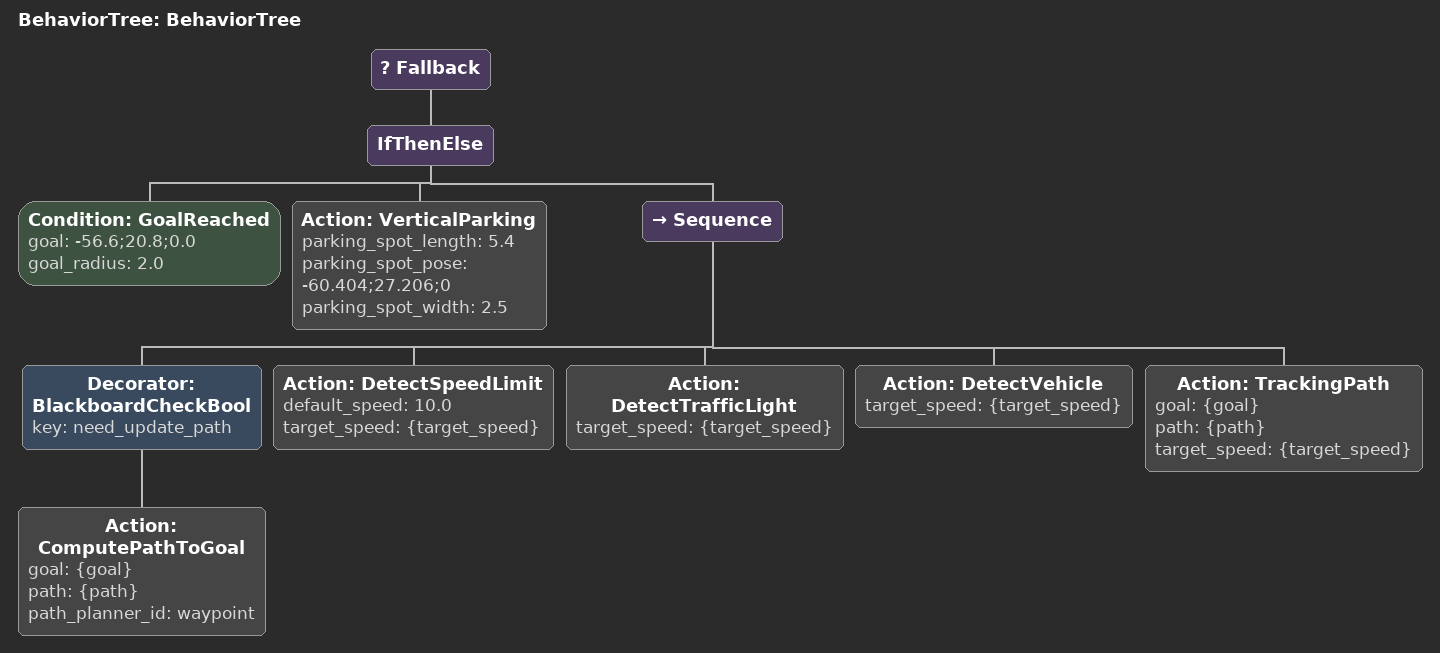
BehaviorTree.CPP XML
<?xml version="1.0"?>
<root main_tree_to_execute="BehaviorTree">
    <BehaviorTree ID="BehaviorTree">
        <Fallback>
            <IfThenElse>
                <Condition ID="GoalReached" goal="-56.6;20.8;0.0" goal_radius="2.0"/>
                <Action ID="VerticalParking" parking_spot_length="5.4" parking_spot_pose="-60.404;27.206;0" parking_spot_width="2.5"/>
                <Sequence>
                    <Decorator ID="BlackboardCheckBool" key="need_update_path">
                        <Action ID="ComputePathToGoal" goal="{goal}" path="{path}" path_planner_id="waypoint"/>
                    </Decorator>
                    <Action ID="DetectSpeedLimit" default_speed="10.0" target_speed="{target_speed}"/>
                    <Action ID="DetectTrafficLight" target_speed="{target_speed}"/>
                    <Action ID="DetectVehicle" target_speed="{target_speed}"/>
                    <Action ID="TrackingPath" goal="{goal}" path="{path}" target_speed="{target_speed}"/>
                </Sequence>
            </IfThenElse>
        </Fallback>
    </BehaviorTree>
</root>
